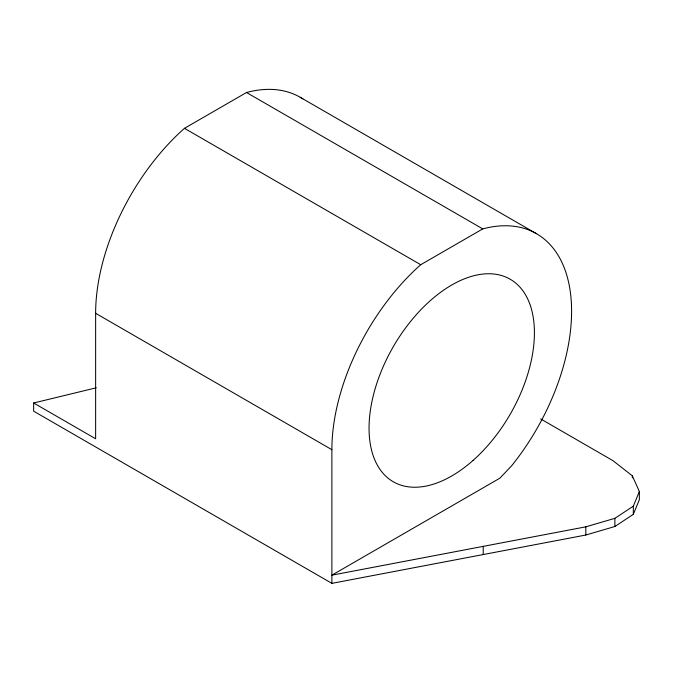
<?xml version="1.0" encoding="UTF-8"?>
<svg xmlns="http://www.w3.org/2000/svg" width="673" height="673" viewBox="0 0 673 673"><rect width="100%" height="100%" fill="white"/><g stroke="black" fill="none" stroke-linecap="round" stroke-linejoin="round"><path stroke-width="1.01" d="M96.256 387.799L33.65 402.992L33.65 411.178L331.882 583.356L585.83 535.018L614.886 526.505L633.327 514.34L633.327 506.155L639.35 491.526L632.368 475.87L613.061 460.719L540.68 418.926M633.327 514.34L639.35 499.711L639.35 491.526M33.65 402.992L95.633 438.779L95.633 313.298A169.503 97.863 -60 0 1 184.469 128.324L246.511 92.504L482.76 228.896A169.503 97.863 -60 0 1 570.569 293.823A169.503 97.863 -60 0 1 511.665 465.75L499.896 478.166L331.882 575.171L585.83 526.833L614.886 518.319L633.327 506.155M331.882 583.356L331.882 449.69A169.503 97.863 -60 0 1 420.718 264.716L482.76 228.896M300.242 97.307L536.49 233.699M184.469 128.324L420.718 264.716M95.633 313.298L331.882 449.69M632.368 475.87L632.368 477.914M614.886 518.319L614.886 526.505M585.83 526.833L585.83 535.018M483.222 546.367L483.222 554.552M246.511 92.504A169.503 97.863 -60 0 1 302.842 98.897M473.136 460.357A116.934 67.51 -60 0 0 510.201 279.228A116.934 67.51 -60 0 0 371.866 401.89A116.934 67.51 -60 0 0 473.136 460.357"/></g></svg>
